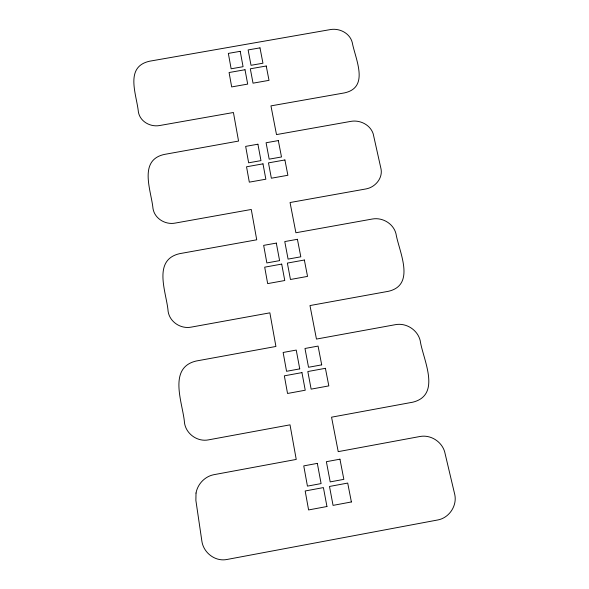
<?xml version="1.0" encoding="UTF-8"?>
<svg xmlns="http://www.w3.org/2000/svg" width="589" height="589" viewBox="0 0 589 589"><rect width="100%" height="100%" fill="white"/><g stroke="black" fill="none" stroke-linecap="round" stroke-linejoin="round"><path stroke-width="0.88" d="M196.019 493.045L195.879 500.422L201.865 541.085C203.448 552.747 215.162 561.832 226.905 559.491L437.966 519.932C449.098 517.805 457.042 506.054 454.855 494.937L444.621 451.623C441.544 441.492 430.669 434.586 420.171 436.464L338.219 451.645L331.555 417.181L412.815 402.184C442.103 394.91 422.674 358.583 420.222 340.7C417.711 329.987 406.403 322.662 395.594 324.635L316.455 339.073L309.976 305.558L388.438 291.297C416.254 284.877 398.805 250.921 396.029 233.921C393.585 223.695 382.578 217.157 372.381 219.012L295.899 232.758L290.053 202.528L365.931 188.944C374.921 187.39 382.754 178.585 381.083 169.198L373.205 133.836C370.275 124.824 360.137 119.773 351.037 121.341L276.499 134.594L270.955 105.88L344.403 92.907C369.907 87.444 355.248 58.738 352.259 42.541C349.903 33.153 339.492 27.941 330.341 29.583L149.702 61.19C124.345 66.69 136.589 94.284 138.371 111.836C139.91 121.57 150.467 127.305 159.722 125.516L233.421 112.506L238.552 141.065L164.397 154.421C138.003 160.134 151.299 190.792 152.978 208.41C154.517 218.563 165.347 225.005 175.132 223.098L251.275 209.47L256.73 239.797L179.66 253.66C151.903 259.992 166.731 292.976 168.108 311.338C169.647 321.947 180.749 329.163 191.116 327.138L269.872 312.84L275.917 346.465L196.152 361.028C167.173 367.838 183.179 404.106 184.49 422.836C186.05 433.938 197.425 442.037 208.432 439.88L290.016 424.838L296.238 459.427L213.616 474.741C204.7 476.582 197.632 484.129 196.019 493.045M326.947 506.518L308.599 509.941L305.176 490.983L323.413 487.589L326.947 506.518M351.383 501.961L333.057 505.377L329.494 486.462L347.709 483.068L351.383 501.961M317.331 463.374L303.755 465.892L307.436 486.124L321.093 483.584L317.331 463.374M339.949 459.177L326.38 461.695L330.201 481.89L343.851 479.35L339.949 459.177M299.742 368.883L286.556 371.298L283.132 352.465L296.238 350.072L299.742 368.883M321.704 364.863L308.533 367.271L304.977 348.474L318.075 346.082L321.704 364.863M301.951 372.609L284.347 375.834L287.535 393.474L305.242 390.22L301.951 372.609M325.408 368.316L307.819 371.534L311.139 389.138L328.824 385.891L325.408 368.316M276.322 243.095L263.658 245.37L266.854 262.937L279.591 260.632L276.322 243.095M297.416 239.296L284.767 241.571L288.08 259.108L300.81 256.811L297.416 239.296M281.704 264.1L264.697 267.17L267.664 283.611L284.767 280.519L281.704 264.1M304.358 260.014L287.366 263.084L290.458 279.488L307.539 276.396L304.358 260.014M262.988 163.852L246.533 166.783L249.316 182.148L265.853 179.203L262.988 163.852M284.907 159.958L268.474 162.881L271.36 178.217L287.881 175.272L284.907 159.958M257.916 144.209L245.657 146.381L248.646 162.807L260.971 160.62L257.916 144.209M278.325 140.587L266.081 142.759L269.18 159.155L281.498 156.968L278.325 140.587M240.216 51.324L228.341 53.4L231.138 68.795L243.073 66.697L240.216 51.324M259.985 47.864L248.124 49.94L251.024 65.305L262.952 63.207L259.985 47.864M245.009 69.73L229.077 72.528L231.676 86.922L247.689 84.102L245.009 69.73M266.235 66.005L250.318 68.795L253.027 83.167L269.018 80.347L266.235 66.005"/></g></svg>
